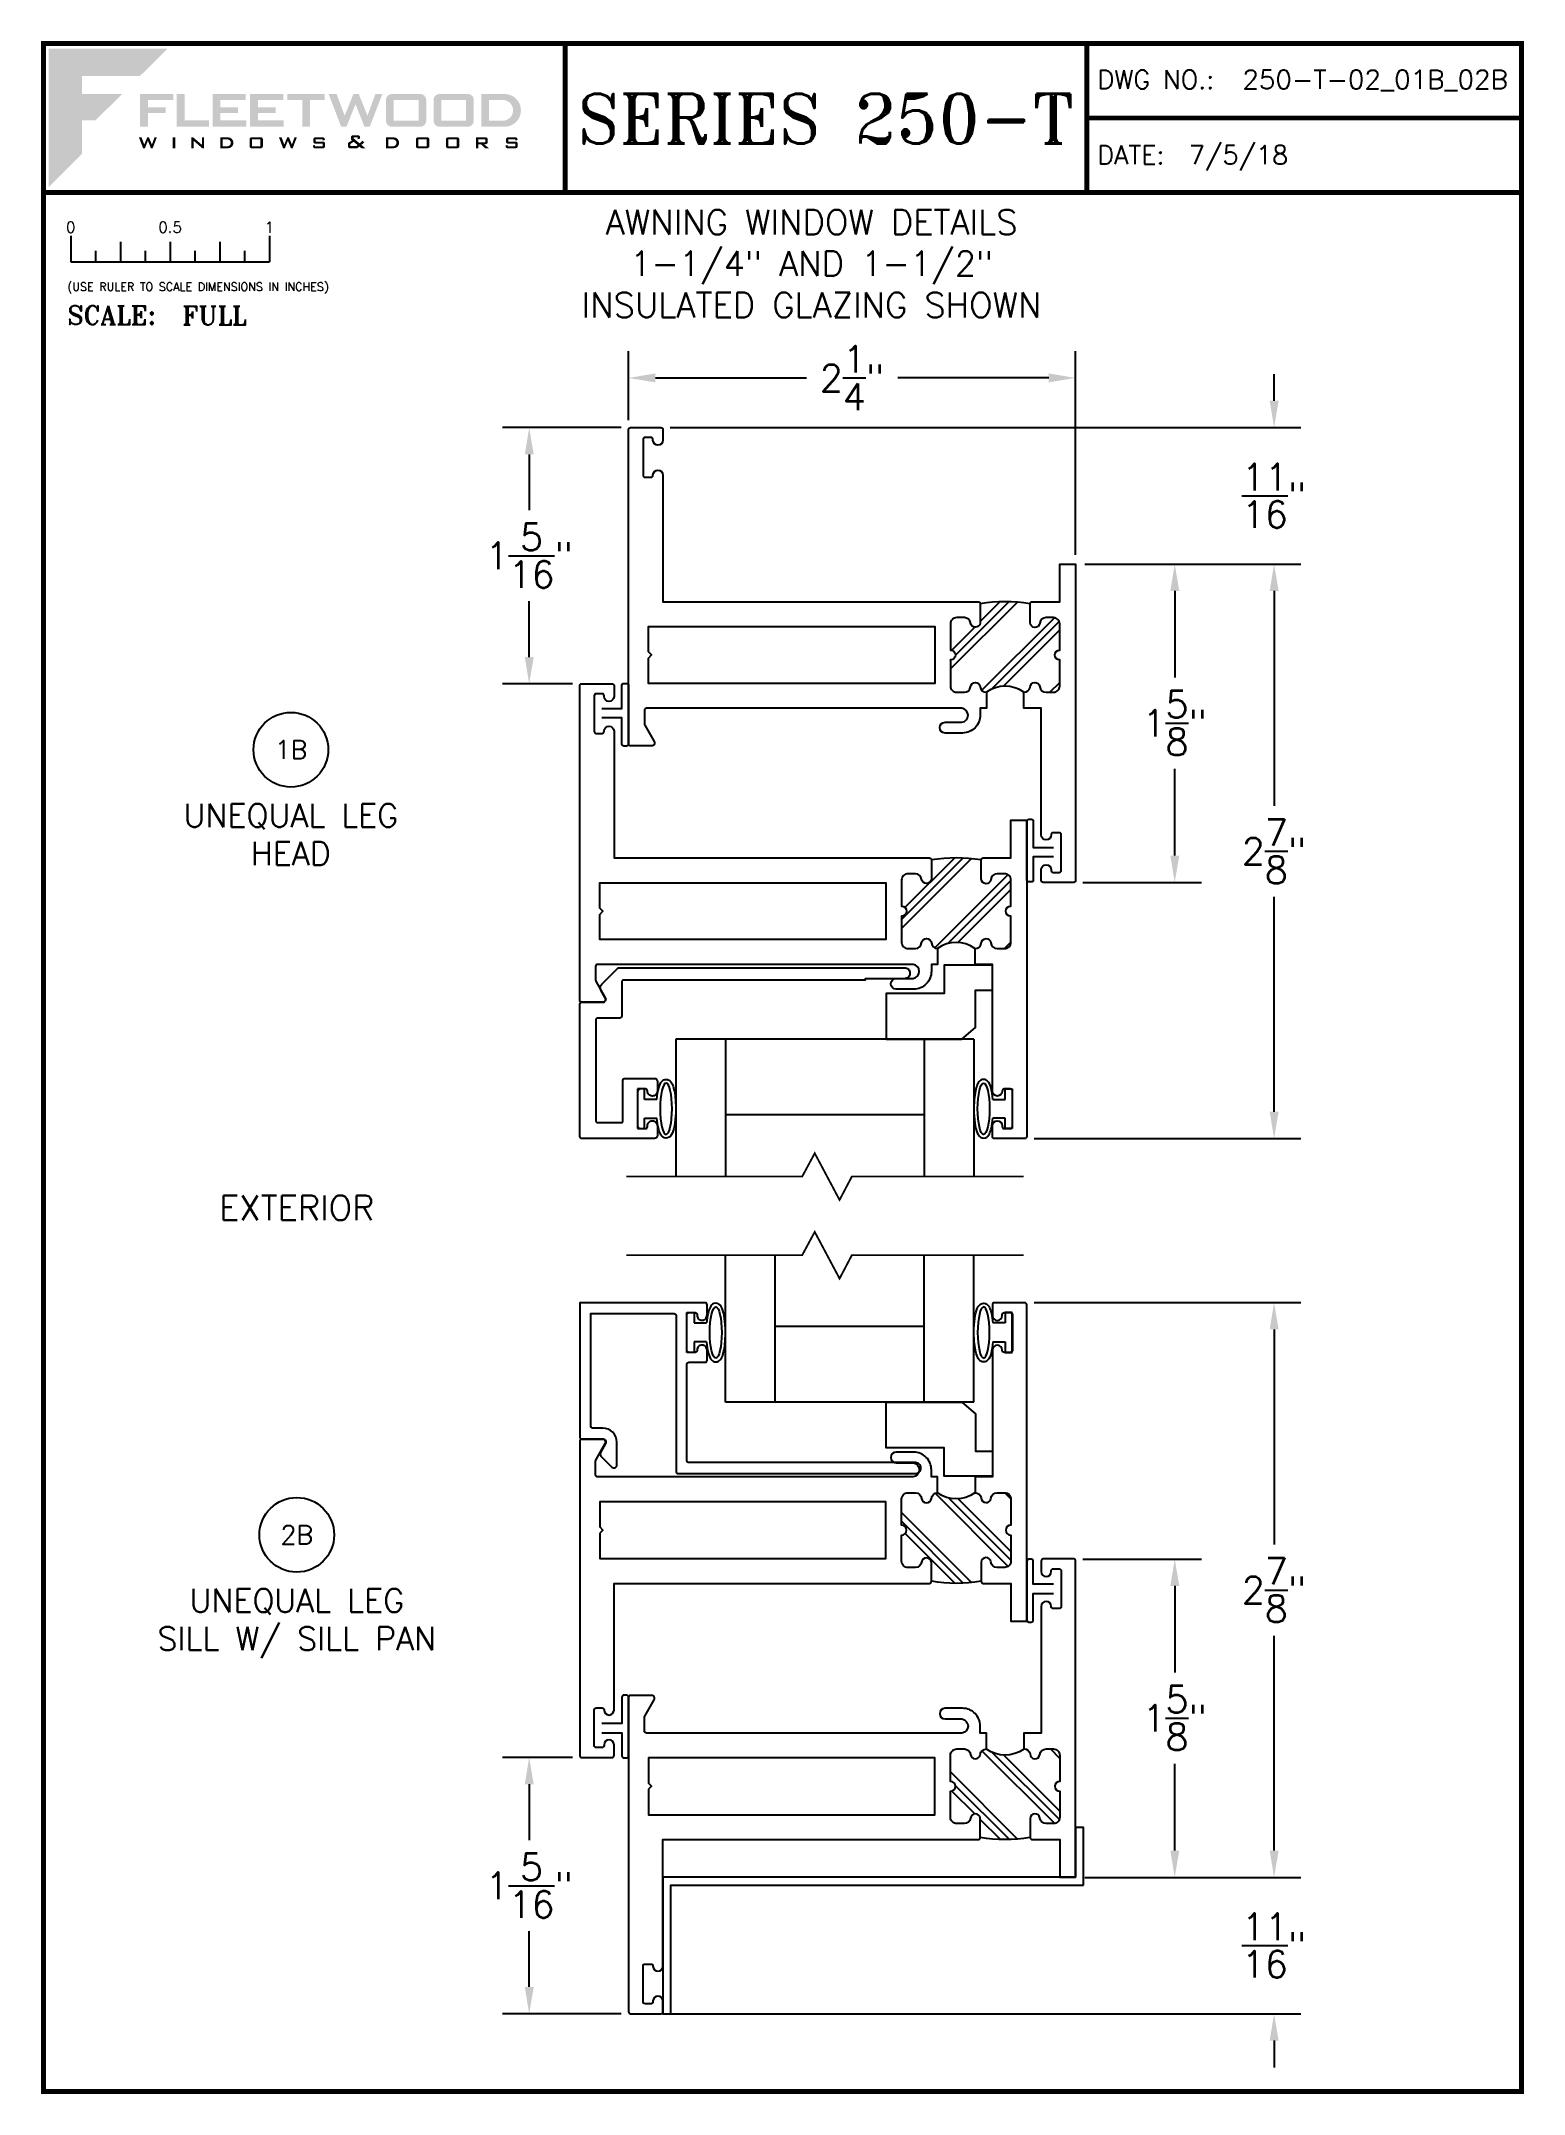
# Paper-space layout 'DETAIL 1B & 2B' of a CAD drawing. Extents: x 0.3 to 7.8, y 0.1 to 10.4.
# The model-space entities are those that its viewports show. They can reach past a viewport. Long polylines and large blocks are cut down to what shows.
import ezdxf
from ezdxf.enums import TextEntityAlignment as Align

# ---------------------------------------------------------------- set-up
doc = ezdxf.new("R2010")
doc.units = 0
doc.header["$LTSCALE"] = 0.25
doc.header["$MEASUREMENT"] = 0
doc.layers.get('0').update_dxf_attribs({"linetype": 'CONTINUOUS'})
doc.layers.get('DEFPOINTS').update_dxf_attribs({"linetype": 'CONTINUOUS'})
for name, color, linetype in [('DIM', 7, 'CONTINUOUS'), ('FRAME', 1, 'CONTINUOUS'), ('GLASS', 7, 'CONTINUOUS'), ('MISC', 7, 'CONTINUOUS'), ('VENT', 5, 'CONTINUOUS'), ('YK_GLASS_STOP', 5, 'CONTINUOUS')]:
    doc.layers.add(name, color=color, linetype=linetype)
doc.layers.add('VP', color=40, linetype='CONTINUOUS', plot=False)
doc.layers.get('VP').off()
doc.styles.add('ROMANS', font='romans')
doc.styles.add('ROMANT', font='romant')
doc.styles.add('SIMPLEX-094', font='simplex.shx', dxfattribs={"height": 0.094})
doc.styles.get("Standard").update_dxf_attribs({"font": 'simplex.shx'})
doc.dimstyles.new('FULL SCALE', dxfattribs={"dimscale": 0.75, "dimtxt": 0.18, "dimasz": 0.18, "dimexe": 0.18, "dimexo": 0.0625, "dimgap": 0.096, "dimtad": 0, "dimtih": 1, "dimtoh": 1, "dimdec": 4, "dimzin": 0, "dimdsep": 46, "dimlunit": 4, "dimtxsty": 'Standard', "dimcen": 0.09, "dimadec": 0, "dimazin": 0, "dimtfac": 1, "dimtdec": 4, "dimtofl": 0, "dimtmove": 0, "dimatfit": 3, "dimfxl": 0, "dimtolj": 1, "dimtzin": 0, "dimarcsym": 0})

# ---------------------------------------------------------------- blocks, each defined once
blk = doc.blocks.new('*D21')
at = {"layer": 'DEFPOINTS', "color": 0}
for p in [(5.507, 8.753), (3.257, 8.493), (5.507, 7.816)]:
    blk.add_point(p, dxfattribs=at)
at = {"layer": 'DIM', "color": 0, "lineweight": -2}
for p, q in [((3.257, 8.54), (3.257, 8.888)), ((5.507, 7.863), (5.507, 8.888)), ((3.392, 8.753), (4.153, 8.753)), ((5.372, 8.753), (4.612, 8.753))]:
    blk.add_line(p, q, dxfattribs=at)
at = {"layer": 'DIM', "color": 0}
for points in [[(3.392, 8.776), (3.392, 8.731), (3.257, 8.753)], [(5.372, 8.776), (5.372, 8.731), (5.507, 8.753)]]:
    blk.add_solid(points, dxfattribs=at)
at = {"layer": 'DIM', "color": 0, "insert": (4.382, 8.753), "char_height": 0.135, "attachment_point": 5}
blk.add_mtext('\\A1;2{\\H1.000000x;\\S1/4;}"', dxfattribs=at)
blk = doc.blocks.new('*D22')
at = {"layer": 'DEFPOINTS', "color": 0}
for p in [(5.507, 7.816), (5.497, 6.213), (6.006, 6.213)]:
    blk.add_point(p, dxfattribs=at)
at = {"layer": 'DIM', "color": 0, "lineweight": -2}
for p, q in [((5.554, 7.816), (6.141, 7.816)), ((6.006, 7.681), (6.006, 7.244)), ((6.006, 6.348), (6.006, 6.785)), ((5.544, 6.213), (6.141, 6.213))]:
    blk.add_line(p, q, dxfattribs=at)
at = {"layer": 'DIM', "color": 0}
for points in [[(5.984, 7.681), (6.029, 7.681), (6.006, 7.816)], [(5.984, 6.348), (6.029, 6.348), (6.006, 6.213)]]:
    blk.add_solid(points, dxfattribs=at)
at = {"layer": 'DIM', "color": 0, "insert": (6.006, 7.015), "char_height": 0.135, "attachment_point": 5}
blk.add_mtext('\\A1;1{\\H1.000000x;\\S5/8;}"', dxfattribs=at)
blk = doc.blocks.new('*D23')
at = {"layer": 'DEFPOINTS', "color": 0}
for p in [(5.507, 7.816), (5.252, 4.923), (6.506, 4.923)]:
    blk.add_point(p, dxfattribs=at)
at = {"layer": 'DIM', "color": 0, "lineweight": -2}
for p, q in [((5.554, 7.816), (6.641, 7.816)), ((6.506, 7.681), (6.506, 6.599)), ((6.506, 5.058), (6.506, 6.14)), ((5.299, 4.923), (6.641, 4.923))]:
    blk.add_line(p, q, dxfattribs=at)
at = {"layer": 'DIM', "color": 0}
for points in [[(6.484, 7.681), (6.529, 7.681), (6.506, 7.816)], [(6.484, 5.058), (6.529, 5.058), (6.506, 4.923)]]:
    blk.add_solid(points, dxfattribs=at)
at = {"layer": 'DIM', "color": 0, "insert": (6.506, 6.37), "char_height": 0.135, "attachment_point": 5}
blk.add_mtext('\\A1;2{\\H1.000000x;\\S7/8;}"', dxfattribs=at)
blk = doc.blocks.new('*D24')
at = {"layer": 'DEFPOINTS', "color": 0}
for p in [(5.497, 2.806), (5.507, 1.203), (6.006, 1.203)]:
    blk.add_point(p, dxfattribs=at)
at = {"layer": 'DIM', "color": 0, "lineweight": -2}
for p, q in [((5.544, 2.806), (6.141, 2.806)), ((6.006, 2.671), (6.006, 2.234)), ((6.006, 1.338), (6.006, 1.775)), ((5.554, 1.203), (6.141, 1.203))]:
    blk.add_line(p, q, dxfattribs=at)
at = {"layer": 'DIM', "color": 0}
for points in [[(5.984, 2.671), (6.029, 2.671), (6.006, 2.806)], [(5.984, 1.338), (6.029, 1.338), (6.006, 1.203)]]:
    blk.add_solid(points, dxfattribs=at)
at = {"layer": 'DIM', "color": 0, "insert": (6.006, 2.005), "char_height": 0.135, "attachment_point": 5}
blk.add_mtext('\\A1;1{\\H1.000000x;\\S5/8;}"', dxfattribs=at)
blk = doc.blocks.new('*D25')
at = {"layer": 'DEFPOINTS', "color": 0}
for p in [(5.252, 4.097), (5.507, 1.203), (6.506, 1.203)]:
    blk.add_point(p, dxfattribs=at)
at = {"layer": 'DIM', "color": 0, "lineweight": -2}
for p, q in [((5.299, 4.097), (6.641, 4.097)), ((6.506, 3.962), (6.506, 2.879)), ((6.506, 1.338), (6.506, 2.42)), ((5.554, 1.203), (6.641, 1.203))]:
    blk.add_line(p, q, dxfattribs=at)
at = {"layer": 'DIM', "color": 0}
for points in [[(6.484, 3.962), (6.529, 3.962), (6.506, 4.097)], [(6.484, 1.338), (6.529, 1.338), (6.506, 1.203)]]:
    blk.add_solid(points, dxfattribs=at)
at = {"layer": 'DIM', "color": 0, "insert": (6.506, 2.65), "char_height": 0.135, "attachment_point": 5}
blk.add_mtext('\\A1;2{\\H1.000000x;\\S7/8;}"', dxfattribs=at)
blk = doc.blocks.new('sectball')
blk.add_circle((0, 0), 0.125)
blk.add_attdef('NO', text='', height=0.062).set_placement((0, 0), align=Align.MIDDLE_CENTER)
for tag, p in [('LINE1', (0, -0.2588)), ('LINE2', (0, -0.3864)), ('LINE3', (0, -0.5214))]:
    blk.add_attdef(tag, text='', height=0.078).set_placement(p, align=Align.CENTER)
blk = doc.blocks.new('*D87')
at = {"layer": 'DEFPOINTS', "color": 0}
for p in [(3.267, 8.503), (2.757, 7.213), (3.022, 7.213)]:
    blk.add_point(p, dxfattribs=at)
at = {"layer": 'GLASS', "color": 0, "lineweight": -2}
for p, q in [((3.22, 8.503), (2.622, 8.503)), ((2.757, 8.368), (2.757, 8.088)), ((2.757, 7.348), (2.757, 7.629)), ((2.975, 7.213), (2.622, 7.213))]:
    blk.add_line(p, q, dxfattribs=at)
at = {"layer": 'GLASS', "color": 0}
for points in [[(2.735, 8.368), (2.78, 8.368), (2.757, 8.503)], [(2.735, 7.348), (2.78, 7.348), (2.757, 7.213)]]:
    blk.add_solid(points, dxfattribs=at)
at = {"layer": 'GLASS', "color": 0, "insert": (2.757, 7.858), "char_height": 0.135, "attachment_point": 5}
blk.add_mtext('\\A1;1{\\H1.000000x;\\S5/16;}"', dxfattribs=at)
blk = doc.blocks.new('*D88')
at = {"layer": 'DEFPOINTS', "color": 0}
for p in [(2.757, 1.807), (3.022, 1.807), (3.267, 0.516)]:
    blk.add_point(p, dxfattribs=at)
at = {"layer": 'GLASS', "color": 0, "lineweight": -2}
for p, q in [((2.975, 1.807), (2.622, 1.807)), ((2.757, 1.672), (2.757, 1.391)), ((2.757, 0.651), (2.757, 0.932)), ((3.22, 0.516), (2.622, 0.516))]:
    blk.add_line(p, q, dxfattribs=at)
at = {"layer": 'GLASS', "color": 0}
for points in [[(2.735, 1.672), (2.78, 1.672), (2.757, 1.807)], [(2.735, 0.651), (2.78, 0.651), (2.757, 0.516)]]:
    blk.add_solid(points, dxfattribs=at)
at = {"layer": 'GLASS', "color": 0, "insert": (2.757, 1.161), "char_height": 0.135, "attachment_point": 5}
blk.add_mtext('\\A1;1{\\H1.000000x;\\S5/16;}"', dxfattribs=at)
blk = doc.blocks.new('Fleetwood_Logo_6-10-15')
h = blk.add_hatch(color=154)
h.dxf.hatch_style = 1
h.paths.add_polyline_path([(0.2526, -0.0017), (0.0019, -0.0017), (0.0019, -0.2942), (0.0725, -0.2236), (0.0725, -0.1535), (0.1007, -0.1535), (0.1567, -0.0976), (0.0725, -0.0976), (0.0725, -0.0596), (0.1946, -0.0596)])
h = blk.add_hatch(color=251)
h.dxf.hatch_style = 1
h.paths.add_polyline_path([(0.2487, -0.1256), (0.2112, -0.1256), (0.2112, -0.1102), (0.2647, -0.1102), (0.2647, -0.0976), (0.1946, -0.0976), (0.1946, -0.1667), (0.2112, -0.1667), (0.2112, -0.1377), (0.2487, -0.1377)])
h = blk.add_hatch(color=251)
h.dxf.hatch_style = 1
h.paths.add_polyline_path([(0.2886, -0.0976), (0.272, -0.0976), (0.272, -0.1667), (0.3401, -0.1667), (0.3401, -0.1535), (0.2886, -0.1535)])
h = blk.add_hatch(color=251)
h.dxf.hatch_style = 1
h.paths.add_polyline_path([(0.4175, -0.0976), (0.3474, -0.0976), (0.3474, -0.1667), (0.4185, -0.1667), (0.4185, -0.1534), (0.364, -0.1534), (0.364, -0.1377), (0.4015, -0.1377), (0.4015, -0.1256), (0.364, -0.1256), (0.364, -0.1102), (0.4175, -0.1102)])
h = blk.add_hatch(color=251)
h.dxf.hatch_style = 1
h.paths.add_polyline_path([(0.4965, -0.0976), (0.4264, -0.0976), (0.4264, -0.1667), (0.4975, -0.1667), (0.4975, -0.1534), (0.443, -0.1534), (0.443, -0.1377), (0.4804, -0.1377), (0.4804, -0.1256), (0.443, -0.1256), (0.443, -0.1102), (0.4965, -0.1102)])
h = blk.add_hatch(color=251)
h.dxf.hatch_style = 1
h.paths.add_polyline_path([(0.5842, -0.0976), (0.5054, -0.0976), (0.5054, -0.1102), (0.5365, -0.1102), (0.5365, -0.1667), (0.5531, -0.1667), (0.5531, -0.1102), (0.5842, -0.1102)])
h = blk.add_hatch(color=251)
h.dxf.hatch_style = 1
h.paths.add_polyline_path([(0.6089, -0.0976), (0.5921, -0.0976), (0.6188, -0.1667), (0.63, -0.1667), (0.6489, -0.1192), (0.6679, -0.1667), (0.6789, -0.1667), (0.7056, -0.0976), (0.6908, -0.0976), (0.6742, -0.1433), (0.6558, -0.0976), (0.6446, -0.0976), (0.6261, -0.1433)])
h = blk.add_hatch(color=251)
h.dxf.hatch_style = 1
h.paths.add_polyline_path([(0.7853, -0.0976), (0.726, -0.0976, 0.414214), (0.7133, -0.1102), (0.7133, -0.154, 0.414214), (0.726, -0.1667), (0.7853, -0.1667, 0.414214), (0.798, -0.154), (0.798, -0.1102, 0.414214)])
h.paths.add_polyline_path([(0.7819, -0.1102), (0.7819, -0.154), (0.7294, -0.154), (0.7294, -0.1102)], flags=16)
h = blk.add_hatch(color=251)
h.dxf.hatch_style = 1
h.paths.add_polyline_path([(0.8856, -0.0976), (0.8262, -0.0976, 0.414214), (0.8136, -0.1102), (0.8136, -0.154, 0.414214), (0.8262, -0.1667), (0.8856, -0.1667, 0.414214), (0.8982, -0.154), (0.8982, -0.1102, 0.414214)])
h.paths.add_polyline_path([(0.8822, -0.1102), (0.8822, -0.154), (0.8296, -0.154), (0.8296, -0.1102)], flags=16)
h = blk.add_hatch(color=251)
h.dxf.hatch_style = 1
h.paths.add_polyline_path([(0.9632, -0.0976), (0.914, -0.0976), (0.914, -0.1667), (0.9632, -0.1667, 1)])
h.paths.add_polyline_path([(0.9301, -0.1102), (0.9593, -0.1102, -1), (0.9593, -0.154), (0.9301, -0.154)], flags=16)
h = blk.add_hatch(color=7)
h.dxf.hatch_style = 1
h.paths.add_polyline_path([(0.2301, -0.1891), (0.2251, -0.1891), (0.2196, -0.2043), (0.2134, -0.1891), (0.2097, -0.1891), (0.2035, -0.2043), (0.1978, -0.1891), (0.1922, -0.1891), (0.2011, -0.2121), (0.2048, -0.2121), (0.2112, -0.1963), (0.2175, -0.2121), (0.2212, -0.2121)])
h = blk.add_hatch(color=7)
h.dxf.hatch_style = 1
h.paths.add_polyline_path([(0.2691, -0.1891), (0.2637, -0.1891), (0.2637, -0.2118), (0.2637, -0.2121), (0.2691, -0.2121)])
h = blk.add_hatch(color=7)
h.dxf.hatch_style = 1
h.paths.add_polyline_path([(0.3077, -0.1964), (0.3259, -0.2121), (0.3298, -0.2121), (0.3298, -0.1891), (0.325, -0.1891), (0.325, -0.2047), (0.3067, -0.1891), (0.3029, -0.1891), (0.3029, -0.2121), (0.3077, -0.2121)])
h = blk.add_hatch(color=7)
h.dxf.hatch_style = 1
h.paths.add_polyline_path([(0.3801, -0.1891), (0.3637, -0.1891), (0.3637, -0.2121), (0.3801, -0.2121, 1)])
h.paths.add_polyline_path([(0.3691, -0.2079), (0.3691, -0.1933), (0.3788, -0.1933, -1), (0.3788, -0.2079)], flags=16)
h = blk.add_hatch(color=7)
h.dxf.hatch_style = 1
h.paths.add_polyline_path([(0.4537, -0.2079), (0.4537, -0.1933, 0.414214), (0.4495, -0.1891), (0.4297, -0.1891, 0.414214), (0.4255, -0.1933), (0.4255, -0.2079, 0.414214), (0.4297, -0.2121), (0.4495, -0.2121, 0.414214)])
h.paths.add_polyline_path([(0.4308, -0.2079), (0.4308, -0.1933), (0.4484, -0.1933), (0.4484, -0.2079)], flags=16)
h = blk.add_hatch(color=7)
h.dxf.hatch_style = 1
h.paths.add_polyline_path([(0.5253, -0.1891), (0.5203, -0.1891), (0.5148, -0.2043), (0.5087, -0.1891), (0.5049, -0.1891), (0.4988, -0.2043), (0.493, -0.1891), (0.4874, -0.1891), (0.4963, -0.2121), (0.5001, -0.2121), (0.5064, -0.1963), (0.5127, -0.2121), (0.5164, -0.2121)])
h = blk.add_hatch(color=7)
h.dxf.hatch_style = 1
h.paths.add_polyline_path([(0.5801, -0.1891), (0.5643, -0.1891, 0.414214), (0.56, -0.1933), (0.56, -0.1981, 0.414214), (0.5643, -0.2024), (0.58, -0.2024), (0.58, -0.2078), (0.5637, -0.2078), (0.5637, -0.2052), (0.5591, -0.2062), (0.5591, -0.2078, 0.414214), (0.5634, -0.2121), (0.5805, -0.2121, 0.414214), (0.5848, -0.2078), (0.5848, -0.2024, 0.414214), (0.5805, -0.1982), (0.5648, -0.1982), (0.5648, -0.193), (0.5798, -0.193), (0.5798, -0.1958), (0.5843, -0.1948), (0.5843, -0.1933, 0.414214)])
h = blk.add_hatch(color=7)
h.dxf.hatch_style = 1
h.paths.add_polyline_path([(0.645, -0.1913, -0.222262), (0.6447, -0.1906), (0.6447, -0.1892), (0.6535, -0.1892), (0.6535, -0.193), (0.6587, -0.1918), (0.6587, -0.189, 0.414214), (0.6544, -0.1847), (0.6437, -0.1847, 0.414214), (0.6394, -0.189), (0.6394, -0.1922, 0.222262), (0.6407, -0.1948), (0.6415, -0.1955), (0.6345, -0.1998, 0.260684), (0.6329, -0.2027), (0.6329, -0.2078, 0.414214), (0.6372, -0.2121), (0.6514, -0.2121, 0.17577), (0.6536, -0.2113), (0.657, -0.2085), (0.6614, -0.2121), (0.6699, -0.2121), (0.6613, -0.2049), (0.6676, -0.1997), (0.6637, -0.1964), (0.6574, -0.2017)])
h.paths.add_polyline_path([(0.6532, -0.2052), (0.6509, -0.2072, -0.17577), (0.6502, -0.2074), (0.6382, -0.2074), (0.6382, -0.2033, -0.260684), (0.6387, -0.2025), (0.6451, -0.1985)], flags=16)
h = blk.add_hatch(color=7)
h.dxf.hatch_style = 1
h.paths.add_polyline_path([(0.7294, -0.1891), (0.713, -0.1891), (0.713, -0.2121), (0.7294, -0.2121, 1)])
h.paths.add_polyline_path([(0.7184, -0.2079), (0.7184, -0.1933), (0.7281, -0.1933, -1), (0.7281, -0.2079)], flags=16)
h = blk.add_hatch(color=7)
h.dxf.hatch_style = 1
h.paths.add_polyline_path([(0.8045, -0.2079), (0.8045, -0.1933, 0.414214), (0.8003, -0.1891), (0.7805, -0.1891, 0.414214), (0.7763, -0.1933), (0.7763, -0.2079, 0.414214), (0.7805, -0.2121), (0.8003, -0.2121, 0.414214)])
h.paths.add_polyline_path([(0.7816, -0.2079), (0.7816, -0.1933), (0.7992, -0.1933), (0.7992, -0.2079)], flags=16)
h = blk.add_hatch(color=7)
h.dxf.hatch_style = 1
h.paths.add_polyline_path([(0.8678, -0.2079), (0.8678, -0.1933, 0.414214), (0.8636, -0.1891), (0.8438, -0.1891, 0.414214), (0.8396, -0.1933), (0.8396, -0.2079, 0.414214), (0.8438, -0.2121), (0.8636, -0.2121, 0.414214)])
h.paths.add_polyline_path([(0.8449, -0.2079), (0.8449, -0.1933), (0.8624, -0.1933), (0.8624, -0.2079)], flags=16)
h = blk.add_hatch(color=7)
h.dxf.hatch_style = 1
h.paths.add_polyline_path([(0.9277, -0.1993), (0.9277, -0.1933, 0.414214), (0.9235, -0.1891), (0.9028, -0.1891), (0.9028, -0.2121), (0.9082, -0.2121), (0.9082, -0.2035), (0.9131, -0.2035), (0.9224, -0.2121), (0.9303, -0.2121), (0.9197, -0.2035), (0.9235, -0.2035, 0.414214)])
h.paths.add_polyline_path([(0.9082, -0.1993), (0.9082, -0.1933), (0.9214, -0.1933, -0.414214), (0.9224, -0.1943), (0.9224, -0.1983, -0.414214), (0.9214, -0.1993)], flags=16)
h = blk.add_hatch(color=7)
h.dxf.hatch_style = 1
h.paths.add_polyline_path([(0.9867, -0.1982), (0.971, -0.1982), (0.971, -0.193), (0.9859, -0.193), (0.9859, -0.1958), (0.9905, -0.1948), (0.9905, -0.1933, 0.414214), (0.9863, -0.1891), (0.9705, -0.1891, 0.414214), (0.9662, -0.1933), (0.9662, -0.1981, 0.414214), (0.9705, -0.2024), (0.9862, -0.2024), (0.9862, -0.2078), (0.9699, -0.2078), (0.9699, -0.2052), (0.9653, -0.2062), (0.9653, -0.2078, 0.414214), (0.9696, -0.2121), (0.9867, -0.2121, 0.414214), (0.991, -0.2078), (0.991, -0.2024, 0.414214)])
blk = doc.blocks.new('A-SIZE_P')
at = {"const_width": 0.025}
blk.add_lwpolyline([(0.313, 0.125), (7.751, 0.125), (7.751, 10.437), (0.313, 10.437)], close=True, dxfattribs=at)
for points in [[(2.938, 10.437), (2.938, 9.687)], [(5.563, 10.437), (5.563, 9.687)], [(5.563, 10.062), (7.751, 10.062)], [(0.313, 9.687), (7.751, 9.687)]]:
    blk.add_lwpolyline(points, dxfattribs=at)
at = {"xscale": 2.387023416083395, "yscale": 2.387023416083395, "zscale": 2.387023416083395}
blk.add_blockref('Fleetwood_Logo_6-10-15', (0.334, 10.416), dxfattribs=at)
for s, style, p in [('DWG NO.:', 'SIMPLEX-094', (5.617, 10.209)), ('DATE:', 'SIMPLEX-094', (5.616, 9.829)), ('SCALE:', 'ROMANT', (0.433, 9.022))]:
    blk.add_text(s, height=0.094, dxfattribs=dict(style=style)).set_placement(p)
for tag, p, style in [('DWG_NO', (6.346, 10.209), 'SIMPLEX-094'), ('DATE', (6.077, 9.829), 'SIMPLEX-094'), ('SCALE', (1.011, 9.02), 'ROMANT')]:
    blk.add_attdef(tag, p, '', height=0.094, dxfattribs=dict(style=style))
for tag, height, style, width, p, p2 in [('DWG_NO_F', 0.094, 'SIMPLEX-094', 1.745692, (6.347, 10.209), (7.683, 10.209)), ('PRODUCT', 0.25, 'ROMANT', 1.390728, (3.001, 9.934), (5.5, 9.934))]:
    blk.add_attdef(tag, text='', height=height, dxfattribs=dict(style=style, width=width)).set_placement(p, p2, align=Align.FIT)
blk = doc.blocks.new('Full')
for p, q in [((0.137, -0.219), (0.137, -0.35)), ((0.262, -0.294), (0.262, -0.35)), ((0.387, -0.249), (0.387, -0.35)), ((0.512, -0.294), (0.512, -0.35)), ((0.637, -0.249), (0.637, -0.35)), ((0.762, -0.294), (0.762, -0.35)), ((0.887, -0.249), (0.887, -0.35)), ((1.012, -0.294), (1.012, -0.35)), ((1.137, -0.219), (1.137, -0.35)), ((0.137, -0.35), (1.137, -0.35))]:
    blk.add_line(p, q)
for s, p in [('0', (0.137, -0.219)), ('0.5', (0.637, -0.219)), ('1', (1.137, -0.219))]:
    blk.add_text(s, height=0.055).set_placement(p, align=Align.BOTTOM_CENTER)
at = {"style": 'ROMANS'}
blk.add_text('(USE RULER TO SCALE DIMENSIONS IN INCHES)', height=0.04115, dxfattribs=at).set_placement((0.12, -0.495))
blk = doc.blocks.new('*D89')
at = {"layer": 'DEFPOINTS', "color": 0}
for p in [(5.507, 1.203), (3.42, 0.516), (6.506, 0.516)]:
    blk.add_point(p, dxfattribs=at)
at = {"layer": 'GLASS', "color": 0, "lineweight": -2}
for p, q in [((6.506, 1.338), (6.506, 1.473)), ((5.554, 1.203), (6.641, 1.203)), ((3.467, 0.516), (6.641, 0.516)), ((6.506, 0.381), (6.506, 0.246))]:
    blk.add_line(p, q, dxfattribs=at)
at = {"layer": 'GLASS', "color": 0}
for points in [[(6.484, 1.338), (6.529, 1.338), (6.506, 1.203)], [(6.484, 0.381), (6.529, 0.381), (6.506, 0.516)]]:
    blk.add_solid(points, dxfattribs=at)
at = {"layer": 'GLASS', "color": 0, "insert": (6.506, 0.86), "char_height": 0.135, "attachment_point": 5}
blk.add_mtext('\\A1;{\\H1.000000x;\\S11/16;}"', dxfattribs=at)
blk = doc.blocks.new('*D90')
at = {"layer": 'DEFPOINTS', "color": 0}
for p in [(3.42, 8.503), (6.506, 8.503), (5.507, 7.816)]:
    blk.add_point(p, dxfattribs=at)
at = {"layer": 'GLASS', "color": 0, "lineweight": -2}
for p, q in [((6.506, 8.638), (6.506, 8.773)), ((3.467, 8.503), (6.641, 8.503)), ((5.554, 7.816), (6.641, 7.816)), ((6.506, 7.681), (6.506, 7.546))]:
    blk.add_line(p, q, dxfattribs=at)
at = {"layer": 'GLASS', "color": 0}
for points in [[(6.484, 8.638), (6.529, 8.638), (6.506, 8.503)], [(6.484, 7.681), (6.529, 7.681), (6.506, 7.816)]]:
    blk.add_solid(points, dxfattribs=at)
at = {"layer": 'GLASS', "color": 0, "insert": (6.506, 8.16), "char_height": 0.135, "attachment_point": 5}
blk.add_mtext('\\A1;{\\H1.000000x;\\S11/16;}"', dxfattribs=at)
blk = doc.blocks.new('05P11-Z-BAR')
h = blk.add_hatch()
h.set_pattern_fill('PLAST', angle=45, style=0)
h.set_pattern_definition([(45, (-0.3846, -1e-07), (-0.176777, 0.176777), []), (45, (-0.4067, 0.0221), (-0.176777, 0.176777), []), (45, (-0.4288, 0.0442), (-0.176777, 0.176777), [])])
h.paths.add_polyline_path([(0.006, 1.12, -0.414214), (-0.018, 1.145, -0.414214), (0.006, 1.17), (0.006, 1.302, 0.414214), (-0.025, 1.333), (-0.063, 1.333, 0.38311), (-0.094, 1.305, -0.947716), (-0.143, 1.308), (-0.143, 1.403, 0.087329), (-0.394, 1.403), (-0.394, 1.308, -1), (-0.443, 1.308, 0.352985), (-0.473, 1.333), (-0.512, 1.333, 0.414214), (-0.544, 1.302), (-0.544, 1.17, -0.414214), (-0.518, 1.145, -0.414214), (-0.544, 1.12), (-0.544, 0.988, 0.414214), (-0.512, 0.957), (-0.474, 0.957, 0.38311), (-0.443, 0.985, -0.898027), (-0.394, 0.985, 0.38311), (-0.363, 0.957, -0.325577), (-0.174, 0.957, 0.363634), (-0.143, 0.982, -0.947716), (-0.094, 0.985, 0.38311), (-0.063, 0.957), (-0.025, 0.957, 0.414214), (0.006, 0.988)])
blk.add_line((-0.087, 0.877), (-0.087, 0.877))
for points in [[(-2.164, 2.28, -0.414214), (-2.154, 2.29), (-2.001, 2.29, -0.414214), (-1.991, 2.28), (-1.991, 2.226, -1), (-2.041, 2.226), (-2.041, 2.23, 0.414214), (-2.051, 2.24), (-2.081, 2.24, 0.414214), (-2.091, 2.23), (-2.091, 2.05, 0.414214), (-2.081, 2.04), (-2.051, 2.04, 0.414214), (-2.041, 2.05), (-2.041, 2.051, -1), (-1.991, 2.051), (-1.991, 1.413), (-0.403, 1.413, -0.414214), (-0.394, 1.403), (-0.394, 1.306, -0.888834), (-0.443, 1.306, 0.377258), (-0.474, 1.333), (-0.512, 1.333, 0.414214), (-0.544, 1.302), (-0.544, 1.17, -1), (-0.544, 1.12), (-0.544, 0.988, 0.414214), (-0.512, 0.957), (-0.474, 0.957, 0.383109), (-0.443, 0.985, -0.898027), (-0.394, 0.985, 0.38311), (-0.363, 0.957), (-0.363, 0.877), (-0.394, 0.877), (-0.394, 0.842, -0.414214), (-0.483, 0.752), (-0.571, 0.752, -1), (-0.571, 0.806), (-0.486, 0.806, 0.859155), (-0.486, 0.877), (-2.074, 0.877, 0.414214), (-2.084, 0.867), (-2.084, 0.797, 0.131652), (-2.082, 0.792), (-2.035, 0.709, -0.577353), (-2.048, 0.687), (-2.154, 0.687, -0.414214), (-2.164, 0.697), (-2.164, 2.28)], [(-0.025, 0.957, 0.414214), (0.006, 0.988), (0.006, 1.12, -1), (0.006, 1.17), (0.006, 1.302, 0.414214), (-0.025, 1.333), (-0.063, 1.333, 0.38311), (-0.094, 1.305, -0.947716), (-0.143, 1.308), (-0.143, 1.403, -0.414214), (-0.133, 1.413), (0.006, 1.413), (0.006, 1.603), (0.086, 1.603), (0.086, 0.01, -0.414214), (0.077, 0), (-0.077, 0, -0.414214), (-0.087, 0.01), (-0.087, 0.064, -1), (-0.037, 0.064), (-0.037, 0.06, 0.414214), (-0.027, 0.05), (0.003, 0.05, 0.414214), (0.014, 0.06), (0.014, 0.24, 0.414214), (0.003, 0.25), (-0.027, 0.25, 0.414214), (-0.037, 0.24), (-0.037, 0.239, -1), (-0.087, 0.239), (-0.087, 0.877), (-0.174, 0.877), (-0.174, 0.957, 0.363634), (-0.143, 0.982, -0.947716), (-0.094, 0.985, 0.38311), (-0.063, 0.957), (-0.025, 0.957)]]:
    blk.add_lwpolyline(points, format="xyb")
blk.add_lwpolyline([(-2.063, 1.16), (-2.063, 1.288), (-0.623, 1.288), (-0.623, 1.002), (-2.063, 1.002), (-2.063, 1.129), (-2.048, 1.145)], close=True)
at = {"color": 7}
for centre, radius, start, end in [((-0.269, 0.638), 0.775, 80.7195, 99.2805), ((-0.269, 0.828), 0.16, 53.9319, 126.0681)]:
    blk.add_arc(centre, radius, start, end, dxfattribs=at)
blk = doc.blocks.new('05P12-1.25in_GLASS_STOP')
for p, q in [((-1.588, 0.25), (-1.624, 0.25)), ((-1.624, 0.25), (-1.624, 0.05)), ((-1.588, 0.197), (-1.588, 0.25)), ((-0.022, 0.197), (-0.022, 0.25)), ((-0.022, 0.25), (0.013, 0.25)), ((0.013, 0.25), (0.013, 0.05)), ((-1.526, 0.197), (-1.588, 0.197)), ((-0.084, 0.197), (-0.022, 0.197)), ((-1.624, 0.05), (-1.588, 0.05)), ((-1.588, 0.05), (-1.588, 0.102)), ((-1.588, 0.102), (-1.526, 0.102)), ((-0.022, 0.102), (-0.084, 0.102)), ((-0.022, 0.05), (-0.022, 0.102)), ((0.013, 0.05), (-0.022, 0.05))]:
    blk.add_line(p, q)
blk.add_lwpolyline([(-1.573, 0.24, 0.414214), (-1.583, 0.25), (-1.614, 0.25, 0.414214), (-1.624, 0.24), (-1.624, 0.06, 0.414214), (-1.614, 0.05), (-1.583, 0.05, 0.414214), (-1.573, 0.06), (-1.573, 0.063, -0.414214), (-1.548, 0.088), (-1.548, 0.088, -0.414214), (-1.523, 0.063), (-1.523, 0.01, -0.414214), (-1.533, 0), (-2.163, 0), (-2.163, 0.677, -0.414214), (-2.154, 0.687), (-2.047, 0.687, 0.57735), (-2.034, 0.709), (-2.059, 0.754, -0.339454), (-2.057, 0.773), (-2.002, 0.828, -0.668179), (-1.977, 0.817), (-1.977, 0.702, -0.414214), (-2.047, 0.632), (-2.098, 0.632, 0.414214), (-2.108, 0.622), (-2.108, 0.055), (-1.688, 0.055, 0.414214), (-1.679, 0.065), (-1.679, 0.85, -0.414214), (-1.669, 0.86), (-0.474, 0.86, -0.414214), (-0.447, 0.833), (-0.447, 0.832, -0.414214), (-0.474, 0.805), (-1.614, 0.805, 0.414214), (-1.624, 0.795), (-1.624, 0.31, 0.414214), (-1.614, 0.3), (-1.533, 0.3, -0.414214), (-1.523, 0.29), (-1.523, 0.238, -0.414214), (-1.548, 0.213), (-1.548, 0.213, -0.414214), (-1.573, 0.238)], format="xyb", close=True)
at = {"extrusion": (0, 0, -1)}
blk.add_ellipse((-1.479, 0.15), major_axis=(0, 0.129), ratio=0.232303, dxfattribs=at)
blk.add_ellipse((-0.131, 0.15), major_axis=(0, 0.129), ratio=0.232303)
for points in [[(-1.526, 0.197), (-1.524, 0.219), (-1.521, 0.239), (-1.512, 0.269), (-1.508, 0.28), (-1.495, 0.294), (-1.487, 0.298), (-1.479, 0.298), (-1.468, 0.298), (-1.46, 0.292), (-1.451, 0.279), (-1.447, 0.272), (-1.437, 0.244), (-1.433, 0.215), (-1.428, 0.136), (-1.432, 0.085), (-1.444, 0.034), (-1.448, 0.022), (-1.464, 0.005), (-1.478, 0), (-1.499, 0.008), (-1.504, 0.016), (-1.512, 0.032), (-1.515, 0.041), (-1.522, 0.067), (-1.524, 0.084), (-1.526, 0.102)], [(-0.084, 0.197), (-0.086, 0.219), (-0.089, 0.239), (-0.098, 0.269), (-0.102, 0.28), (-0.115, 0.294), (-0.123, 0.298), (-0.131, 0.298), (-0.142, 0.298), (-0.15, 0.292), (-0.159, 0.279), (-0.163, 0.272), (-0.173, 0.244), (-0.177, 0.215), (-0.182, 0.136), (-0.178, 0.085), (-0.166, 0.034), (-0.162, 0.022), (-0.146, 0.005), (-0.132, 0), (-0.111, 0.008), (-0.106, 0.016), (-0.098, 0.032), (-0.095, 0.041), (-0.088, 0.067), (-0.086, 0.084), (-0.084, 0.102)]]:
    blk.add_open_spline(points, degree=3, knots=[5.075676, 5.075676, 5.075676, 5.075676, 5.596595, 5.596595, 6.055763, 6.055763, 6.283185, 6.283185, 6.283185, 6.572914, 6.572914, 6.862642, 6.862642, 7.608886, 7.608886, 8.676451, 8.676451, 9.18434, 9.18434, 9.518242, 9.518242, 9.852144, 9.852144, 10.186046, 10.186046, 10.631436, 10.631436, 10.631436, 10.631436])
blk = doc.blocks.new('05P10-1.5in_GLASS_STOP')
for p, q in [((-1.838, 0.25), (-1.873, 0.25)), ((-1.873, 0.25), (-1.873, 0.05)), ((-1.838, 0.197), (-1.838, 0.25)), ((-0.022, 0.197), (-0.022, 0.25)), ((-0.022, 0.25), (0.013, 0.25)), ((0.013, 0.25), (0.013, 0.05)), ((-1.776, 0.197), (-1.838, 0.197)), ((-0.084, 0.197), (-0.022, 0.197)), ((-1.873, 0.05), (-1.838, 0.05)), ((-1.838, 0.05), (-1.838, 0.102)), ((-1.838, 0.102), (-1.776, 0.102)), ((-0.022, 0.102), (-0.084, 0.102)), ((-0.022, 0.05), (-0.022, 0.102)), ((0.013, 0.05), (-0.022, 0.05))]:
    blk.add_line(p, q)
blk.add_lwpolyline([(-1.823, 0.239), (-1.823, 0.24, 0.414214), (-1.833, 0.25), (-1.858, 0.25, 0.414214), (-1.873, 0.235), (-1.873, 0.065, 0.414214), (-1.858, 0.05), (-1.833, 0.05, 0.414214), (-1.823, 0.06), (-1.823, 0.064, -0.414214), (-1.799, 0.089), (-1.798, 0.089, -0.414214), (-1.773, 0.064), (-1.773, 0.015, -0.414214), (-1.788, 0), (-2.153, 0, -0.414214), (-2.163, 0.01), (-2.163, 0.677, -0.414214), (-2.153, 0.687), (-2.047, 0.687, 0.57735), (-2.035, 0.709), (-2.057, 0.748, -0.339454), (-2.053, 0.778), (-1.974, 0.857, -0.198912), (-1.967, 0.86), (-0.529, 0.86, -0.414214), (-0.502, 0.833), (-0.502, 0.832, -0.414214), (-0.529, 0.805), (-0.727, 0.805), (-0.727, 0.798), (-1.942, 0.798, 0.414214), (-1.952, 0.788), (-1.952, 0.617, -0.414214), (-1.962, 0.607), (-2.073, 0.607, 0.414214), (-2.083, 0.597), (-2.083, 0.09, 0.414214), (-2.073, 0.08), (-1.956, 0.08, 0.414214), (-1.946, 0.09), (-1.946, 0.293, -0.414214), (-1.936, 0.303), (-1.788, 0.303, -0.414214), (-1.773, 0.288), (-1.773, 0.239, -0.414214), (-1.798, 0.214), (-1.799, 0.214, -0.414214)], format="xyb", close=True)
at = {"extrusion": (0, 0, -1)}
blk.add_ellipse((-1.729, 0.15), major_axis=(0, 0.129), ratio=0.232303, dxfattribs=at)
blk.add_ellipse((-0.131, 0.15), major_axis=(0, 0.129), ratio=0.232303)
for points in [[(-1.776, 0.197), (-1.774, 0.219), (-1.771, 0.239), (-1.762, 0.269), (-1.758, 0.28), (-1.745, 0.294), (-1.737, 0.298), (-1.729, 0.298), (-1.718, 0.298), (-1.71, 0.292), (-1.701, 0.279), (-1.697, 0.272), (-1.687, 0.244), (-1.683, 0.215), (-1.678, 0.136), (-1.682, 0.085), (-1.694, 0.034), (-1.698, 0.022), (-1.714, 0.005), (-1.728, 0), (-1.749, 0.008), (-1.754, 0.016), (-1.762, 0.032), (-1.765, 0.041), (-1.772, 0.067), (-1.774, 0.084), (-1.776, 0.102)], [(-0.084, 0.197), (-0.086, 0.219), (-0.089, 0.239), (-0.098, 0.269), (-0.102, 0.28), (-0.115, 0.294), (-0.123, 0.298), (-0.131, 0.298), (-0.142, 0.298), (-0.15, 0.292), (-0.159, 0.279), (-0.163, 0.272), (-0.173, 0.244), (-0.177, 0.215), (-0.182, 0.136), (-0.178, 0.085), (-0.166, 0.034), (-0.162, 0.022), (-0.146, 0.005), (-0.132, 0), (-0.111, 0.008), (-0.106, 0.016), (-0.098, 0.032), (-0.095, 0.041), (-0.088, 0.067), (-0.086, 0.084), (-0.084, 0.102)]]:
    blk.add_open_spline(points, degree=3, knots=[5.075676, 5.075676, 5.075676, 5.075676, 5.596595, 5.596595, 6.055763, 6.055763, 6.283185, 6.283185, 6.283185, 6.572914, 6.572914, 6.862642, 6.862642, 7.608886, 7.608886, 8.676451, 8.676451, 9.18434, 9.18434, 9.518242, 9.518242, 9.852144, 9.852144, 10.186046, 10.186046, 10.631436, 10.631436, 10.631436, 10.631436])

msp = doc.modelspace()

# ---------------------------------------------------------------- linework, layer by layer
at = {"layer": 'GLASS', "color": 7, "linetype": 'Continuous'}
for p, q in [((19.783, 29.938), (19.783, 28.835)), ((20.033, 29.938), (20.033, 28.835)), ((21.033, 29.938), (21.033, 28.835)), ((21.283, 29.938), (21.283, 28.835)), ((20.033, 27.336), (20.033, 28.439)), ((20.283, 27.336), (20.283, 28.439)), ((21.033, 27.336), (21.033, 28.439)), ((21.283, 27.336), (21.283, 28.439))]:
    msp.add_line(p, q, dxfattribs=at)
at = {"layer": 'GLASS'}
for p, q in [((21.283, 29.938), (19.783, 29.938)), ((21.283, 27.336), (20.033, 27.336))]:
    msp.add_line(p, q, dxfattribs=at)
at = {"layer": 'GLASS', "linetype": 'Continuous'}
for p, q in [((21.033, 29.557), (20.033, 29.557)), ((21.033, 27.717), (20.283, 27.717))]:
    msp.add_line(p, q, dxfattribs=at)
at = {"layer": 'GLASS', "const_width": 0.0094}
for points in [[(19.533, 28.835), (20.419, 28.835), (20.482, 28.952), (20.607, 28.717), (20.669, 28.835), (21.533, 28.835)], [(19.533, 28.439), (20.419, 28.439), (20.482, 28.556), (20.607, 28.321), (20.669, 28.439), (21.533, 28.439)]]:
    msp.add_lwpolyline(points, dxfattribs=at)
at = {"layer": 'MISC', "linetype": 'Continuous'}
for points in [[(19.41, 31.604), (19.512, 31.604), (19.512, 31.72, -0.414214), (19.522, 31.73), (19.535, 31.73, -0.414214), (19.545, 31.72), (19.545, 31.424, -0.414214), (19.535, 31.414)], [(19.535, 31.414), (19.522, 31.414, -0.414214), (19.512, 31.424), (19.512, 31.557), (19.41, 31.557)], [(21.684, 30.856), (21.582, 30.856), (21.582, 30.74, -0.414214), (21.572, 30.73), (21.56, 30.73, -0.414214), (21.55, 30.74), (21.55, 31.036, -0.414214), (21.56, 31.046)], [(21.56, 31.046), (21.572, 31.046, -0.414214), (21.582, 31.036), (21.582, 30.903), (21.684, 30.903)], [(21.684, 26.418), (21.582, 26.418), (21.582, 26.534, 0.414214), (21.572, 26.544), (21.56, 26.544, 0.414214), (21.55, 26.534), (21.55, 26.238, 0.414214), (21.56, 26.228)], [(21.56, 26.228), (21.572, 26.228, 0.414214), (21.582, 26.238), (21.582, 26.371), (21.684, 26.371)], [(19.41, 25.67), (19.512, 25.67), (19.512, 25.554, 0.414214), (19.522, 25.544), (19.535, 25.544, 0.414214), (19.545, 25.554), (19.545, 25.85, 0.414214), (19.535, 25.86)], [(19.535, 25.86), (19.522, 25.86, 0.414214), (19.512, 25.85), (19.512, 25.717), (19.41, 25.717)]]:
    msp.add_lwpolyline(points, format="xyb", dxfattribs=at)
for points in [[(21.377, 30.311), (21.134, 30.311), (21.134, 30.169), (20.841, 30.169), (20.841, 29.938), (21.223, 29.938)], [(21.223, 29.938), (21.291, 29.997), (21.291, 30.186), (21.377, 30.186)], [(21.377, 26.963), (21.134, 26.963), (21.134, 27.105), (20.841, 27.105), (20.841, 27.336), (21.223, 27.336)], [(21.223, 27.336), (21.291, 27.277), (21.291, 27.088), (21.377, 27.088)]]:
    msp.add_lwpolyline(points, dxfattribs=at)
at = {"layer": 'MISC'}
msp.add_lwpolyline([(21.835, 24.903), (21.835, 25.193), (21.795, 25.193), (21.795, 24.943), (19.718, 24.943), (19.718, 24.256), (19.758, 24.256), (19.758, 24.903)], close=True, dxfattribs=at)

# ---------------------------------------------------------------- block references
at = {"layer": 'FRAME'}
msp.add_blockref('05P11-Z-BAR', (21.709, 30.728), dxfattribs=at)
at = {"layer": 'FRAME', "xscale": -1, "rotation": 180}
msp.add_blockref('05P11-Z-BAR', (21.709, 26.546), dxfattribs=at)
at = {"layer": 'VENT'}
msp.add_blockref('05P11-Z-BAR', (21.463, 29.438), dxfattribs=at)
at = {"layer": 'VENT', "xscale": -1, "rotation": 180}
msp.add_blockref('05P11-Z-BAR', (21.463, 27.836), dxfattribs=at)
at = {"layer": 'YK_GLASS_STOP'}
msp.add_blockref('05P10-1.5in_GLASS_STOP', (21.463, 29.438), dxfattribs=at)
at = {"layer": 'YK_GLASS_STOP', "xscale": -1, "rotation": 180}
msp.add_blockref('05P12-1.25in_GLASS_STOP', (21.463, 27.836), dxfattribs=at)

psp = doc.layouts.new('DETAIL 1B & 2B')

# ---------------------------------------------------------------- block references
at = {"layer": 'DIM', "xscale": 1.504, "yscale": 1.504, "zscale": 1.504}
for p, values in [((1.55778, 6.88121), {'NO': '1B', 'LINE1': 'UNEQUAL LEG', 'LINE2': 'HEAD'}), ((1.58757, 2.92786), {'NO': '2B', 'LINE1': 'UNEQUAL LEG', 'LINE2': 'SILL W/ SILL PAN'})]:
    psp.add_blockref('sectball', p, dxfattribs=at).add_auto_attribs(values)
at = {"layer": 'GLASS'}
ref = psp.add_blockref('A-SIZE_P', (0, 0), dxfattribs=at)
ref.add_attrib('DWG_NO_F', '250-T-02_01B_02B', dxfattribs={"layer": '0', "height": 0.094, "style": 'SIMPLEX-094', "width": 0.907336}).set_placement((6.34683, 10.20867), (7.68304, 10.20867), align=Align.FIT)
ref.add_attrib('DATE', '7/5/18', (6.07741, 9.82884), dxfattribs={"layer": '0', "height": 0.094, "style": 'SIMPLEX-094'})
ref.add_attrib('SCALE', 'FULL', (1.01101, 9.02035), dxfattribs={"layer": '0', "height": 0.094, "style": 'ROMANT'})
ref.add_attrib('PRODUCT', 'SERIES 250-T', dxfattribs={"layer": '0', "height": 0.25, "style": 'ROMANT', "width": 0.875}).set_placement((3.0005, 9.93352), (5.5005, 9.93352), align=Align.FIT)
psp.add_blockref('Full', (0.313, 9.687), dxfattribs=at)

# ---------------------------------------------------------------- texts
at = {"layer": 'DIM', "char_height": 0.125, "attachment_point": 5}
for s, insert, width in [('AWNING WINDOW DETAILS\\P1-1/4" AND 1-1/2"\\PINSULATED GLAZING SHOWN', (4.17844, 9.32921), 5.1201362), ('EXTERIOR', (1.58757, 4.57461), 2.1065047)]:
    psp.add_mtext(s, dxfattribs=dict(at, insert=insert, width=width))

# ---------------------------------------------------------------- dimensions: what is measured, and where the dimension line sits
at = {"layer": 'DIM'}
dim = psp.add_linear_dim(base=(5.50723, 8.75341), p1=(3.25723, 8.49341), p2=(5.50723, 7.81641), dimstyle='FULL SCALE', dxfattribs=at)
dim.commit()
dim.dimension.update_dxf_attribs({"geometry": '*D21', "text_midpoint": (4.38223, 8.75341), "dimtype": 160})
for base, p1, p2, picture, middle in [((6.50611, 4.92291), (5.50723, 7.81641), (5.25173, 4.92291), '*D23', (6.50611, 6.36966)), ((6.0061, 6.21341), (5.50723, 7.81641), (5.49723, 6.21341), '*D22', (6.0061, 7.01491)), ((6.50611, 1.20322), (5.25173, 4.09672), (5.50723, 1.20322), '*D25', (6.50611, 2.64997)), ((6.0061, 1.20322), (5.49723, 2.80622), (5.50723, 1.20322), '*D24', (6.0061, 2.00472))]:
    dim = psp.add_linear_dim(base=base, p1=p1, p2=p2, angle=90, dimstyle='FULL SCALE', dxfattribs=at)
    dim.commit()
    dim.dimension.update_dxf_attribs({"geometry": picture, "text_midpoint": middle})
at = {"layer": 'GLASS'}
for base, p1, p2, picture, middle in [((6.50611, 8.50341), (5.50723, 7.81641), (3.42023, 8.50341), '*D90', (6.50611, 8.15991)), ((2.75723, 1.80672), (3.26723, 0.51622), (3.02173, 1.80672), '*D88', (2.75723, 1.16147))]:
    dim = psp.add_linear_dim(base=base, p1=p1, p2=p2, angle=90, dimstyle='FULL SCALE', dxfattribs=at)
    dim.commit()
    dim.dimension.update_dxf_attribs({"geometry": picture, "text_midpoint": middle})
for base, p1, p2, picture, middle in [((2.75723, 7.21291), (3.26723, 8.50341), (3.02173, 7.21291), '*D87', (2.75723, 7.85816)), ((6.50611, 0.51622), (5.50723, 1.20322), (3.42023, 0.51622), '*D89', (6.50611, 0.85972))]:
    dim = psp.add_linear_dim(base=base, p1=p1, p2=p2, angle=90, dimstyle='FULL SCALE', dxfattribs=at)
    dim.commit()
    dim.dimension.update_dxf_attribs({"geometry": picture, "text_midpoint": middle, "dimtype": 160})

# ---------------------------------------------------------------- viewports
at = {"layer": 'VP'}
for center, size, view_center_point, view_height, status in [((4.11275, 6.73474), (3.59082, 3.681396), (20.40053, 31.24952), 3.681396, 4), ((4.11275, 4.53054), (3.59082, 0.7270092), (20.40053, 28.63334), 0.7270092, 3)]:
    psp.add_viewport(center=center, size=size, view_center_point=view_center_point, view_height=view_height, status=status, dxfattribs=at)
psp.add_viewport(center=(4.11275, 2.29771), size=(3.59082, 3.738649), view_center_point=(20.40053, 26.03714), view_height=3.738649, dxfattribs=at)

doc.saveas('drawing.dxf')
